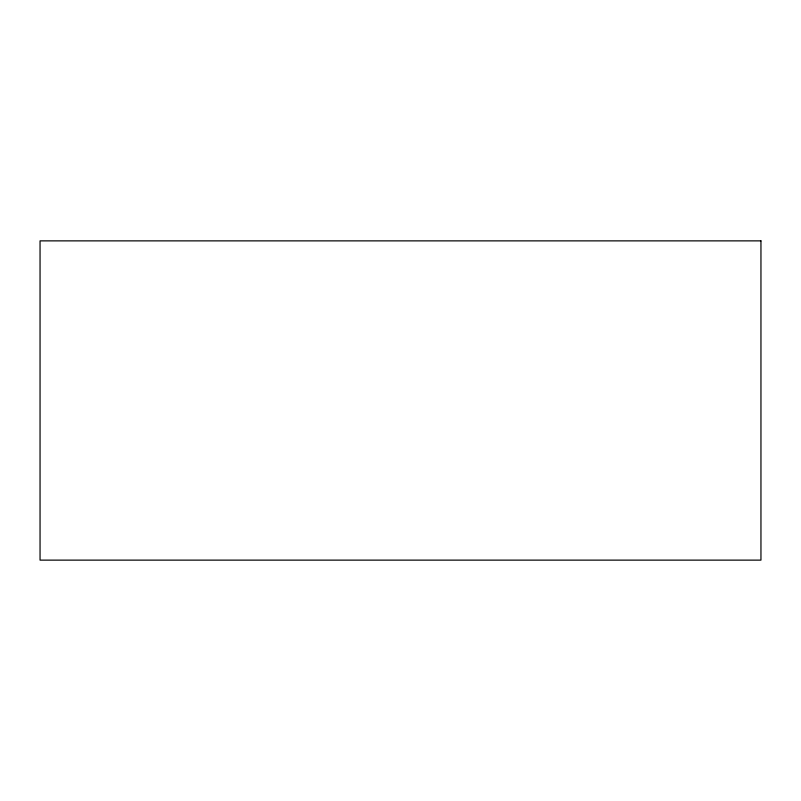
<?xml version="1.0" encoding="UTF-8"?>
<svg xmlns="http://www.w3.org/2000/svg" width="801" height="801" viewBox="0 0 801 801"><rect width="100%" height="100%" fill="white"/><g stroke="black" fill="none" stroke-linecap="round" stroke-linejoin="round"><path stroke-width="1.2" d="M760.95 240.871L40.05 240.871L40.05 560.129L760.95 560.129L760.95 240.871"/></g></svg>
